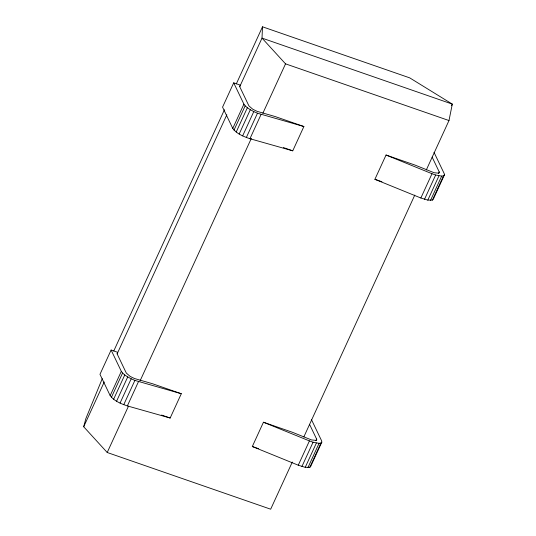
<?xml version="1.0" encoding="UTF-8"?>
<svg xmlns="http://www.w3.org/2000/svg" width="536" height="536" viewBox="0 0 536 536"><rect width="100%" height="100%" fill="white"/><g stroke="black" fill="none" stroke-linecap="round" stroke-linejoin="round"><path stroke-width="0.8" d="M426.301 169.979L448.987 120.546L452.304 104.111L409.718 77.867L262.506 26.8L262.01 38.103L239.726 86.685L248.918 105.873L252.758 109.23L257.059 111.321L275.055 116.52L303.892 126.523L292.75 150.817L249.944 138.717C243.672 136.566 236.838 133.933 232.765 128.426L222.561 107.133L233.703 82.839L240.148 85.077L239.726 86.685M292.308 462.045L270.673 509.2L107.22 452.498L83.696 426.763L85.827 418.71L102.262 378.664M117.129 353.887L117.558 352.279L111.113 350.042L99.971 374.336L110.175 395.628C114.248 401.136 121.076 403.762 127.354 405.92L170.16 418.02L181.302 393.726L152.465 383.722L134.469 378.517L130.168 376.426L126.322 373.076L117.129 353.887L226.835 114.771M113.773 350.98L224.45 109.746M236.316 83.877L262.506 26.8M83.696 426.763L104.245 381.974M110.175 395.628L121.317 371.341L111.113 350.042M232.765 128.426L243.907 104.138L233.703 82.839M111.421 397.323L122.57 373.029L121.317 371.341M234.011 130.121L245.16 105.833L243.907 104.138M113.619 399.24L124.767 374.952L122.57 373.029M236.209 132.037L247.357 107.749L245.16 105.833M116.58 401.216L127.722 376.929L124.767 374.952M239.17 134.02L250.312 109.726L247.357 107.749M120.051 403.092L131.199 378.798L127.722 376.929M242.641 135.889L253.789 111.602L250.312 109.726M123.749 404.7L134.891 380.413L181.302 393.726M246.339 137.504L257.481 113.21L303.892 126.523M127.354 405.92L138.496 381.625M249.944 138.717L261.086 114.423M107.22 452.498L128.506 406.1M140.017 381.002L251.337 138.382M262.848 113.277L285.534 63.844L262.01 38.103L452.304 104.111L451.607 105.632M311.416 419.527L321.62 440.82L321.821 442.153L310.679 466.441L309.808 467.298L305.239 467.332L298.271 465.208L252.309 446.515L263.451 422.227L292.294 432.23L311.483 439.922L316.213 440.398L316.736 439.882L316.615 439.085L309.54 424.324M434.013 152.325L444.217 173.624L444.411 174.95L433.269 199.245L432.398 200.095L427.829 200.129L420.861 198.005L374.899 179.312L386.047 155.025L414.884 165.028L434.073 172.719L438.803 173.195L439.326 172.679L439.205 171.882L432.137 157.122M303.825 436.947L414.79 195.077M298.271 465.208L309.419 440.914L313.064 442.22L319.088 443.312L320.95 443.004L321.821 442.153M420.861 198.005L432.009 173.718L435.654 175.017L441.677 176.11L443.54 175.801L444.411 174.95M301.922 466.508L313.064 442.22M424.512 199.312L435.654 175.017M315.918 440.605L316.615 439.085M438.508 173.403L439.205 171.882M305.239 467.332L316.381 443.038M427.829 200.129L438.971 175.841M307.939 467.6L319.088 443.312M430.529 200.397L441.677 176.11M309.808 467.298L320.95 443.004M432.398 200.095L443.54 175.801M285.534 63.844L448.987 120.546M283.397 147.574L292.75 150.817M374.899 179.312L381.913 181.751M161.584 415.045L170.16 418.02M252.309 446.515L258.546 448.679M386.047 155.025L432.009 173.718M263.451 422.227L309.419 440.914M253.789 111.602L257.481 113.21M131.199 378.798L134.891 380.413"/></g></svg>
